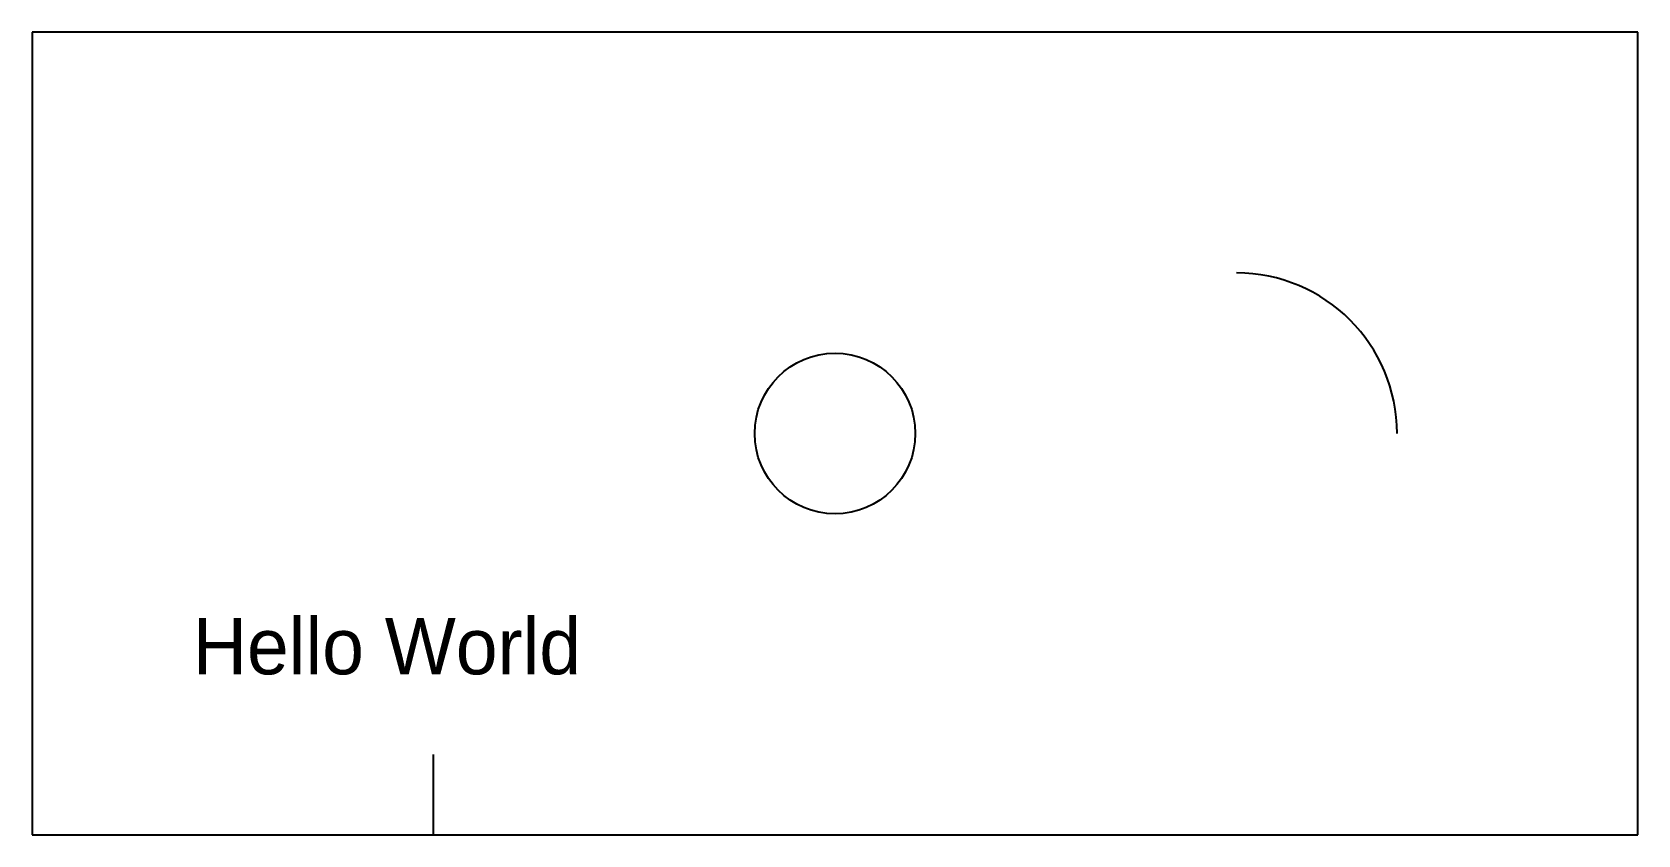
# Model space of a CAD drawing. Extents: x 0 to 100, y 0 to 50.
import ezdxf

# ---------------------------------------------------------------- set-up
doc = ezdxf.new("R2010")
doc.units = 0
doc.layers.get('0').update_dxf_attribs({"linetype": 'CONTINUOUS'})
doc.layers.add('DOORS', color=3, linetype='CONTINUOUS')
doc.layers.add('WALLS', color=1, linetype='CONTINUOUS')

msp = doc.modelspace()

# ---------------------------------------------------------------- linework, layer by layer
msp.add_line((0, 0), (100, 0))
msp.add_circle((50, 25), 5)
msp.add_arc((75, 25), 10, 0, 90)
at = {"layer": 'DOORS'}
msp.add_line((25, 0), (25, 5), dxfattribs=at)
at = {"layer": 'WALLS'}
for p, q in [((100, 50), (0, 50)), ((0, 50), (0, 0)), ((100, 0), (100, 50))]:
    msp.add_line(p, q, dxfattribs=at)

# ---------------------------------------------------------------- texts
msp.add_text('Hello World', height=3.5).set_placement((10, 10))

doc.saveas('drawing.dxf')
